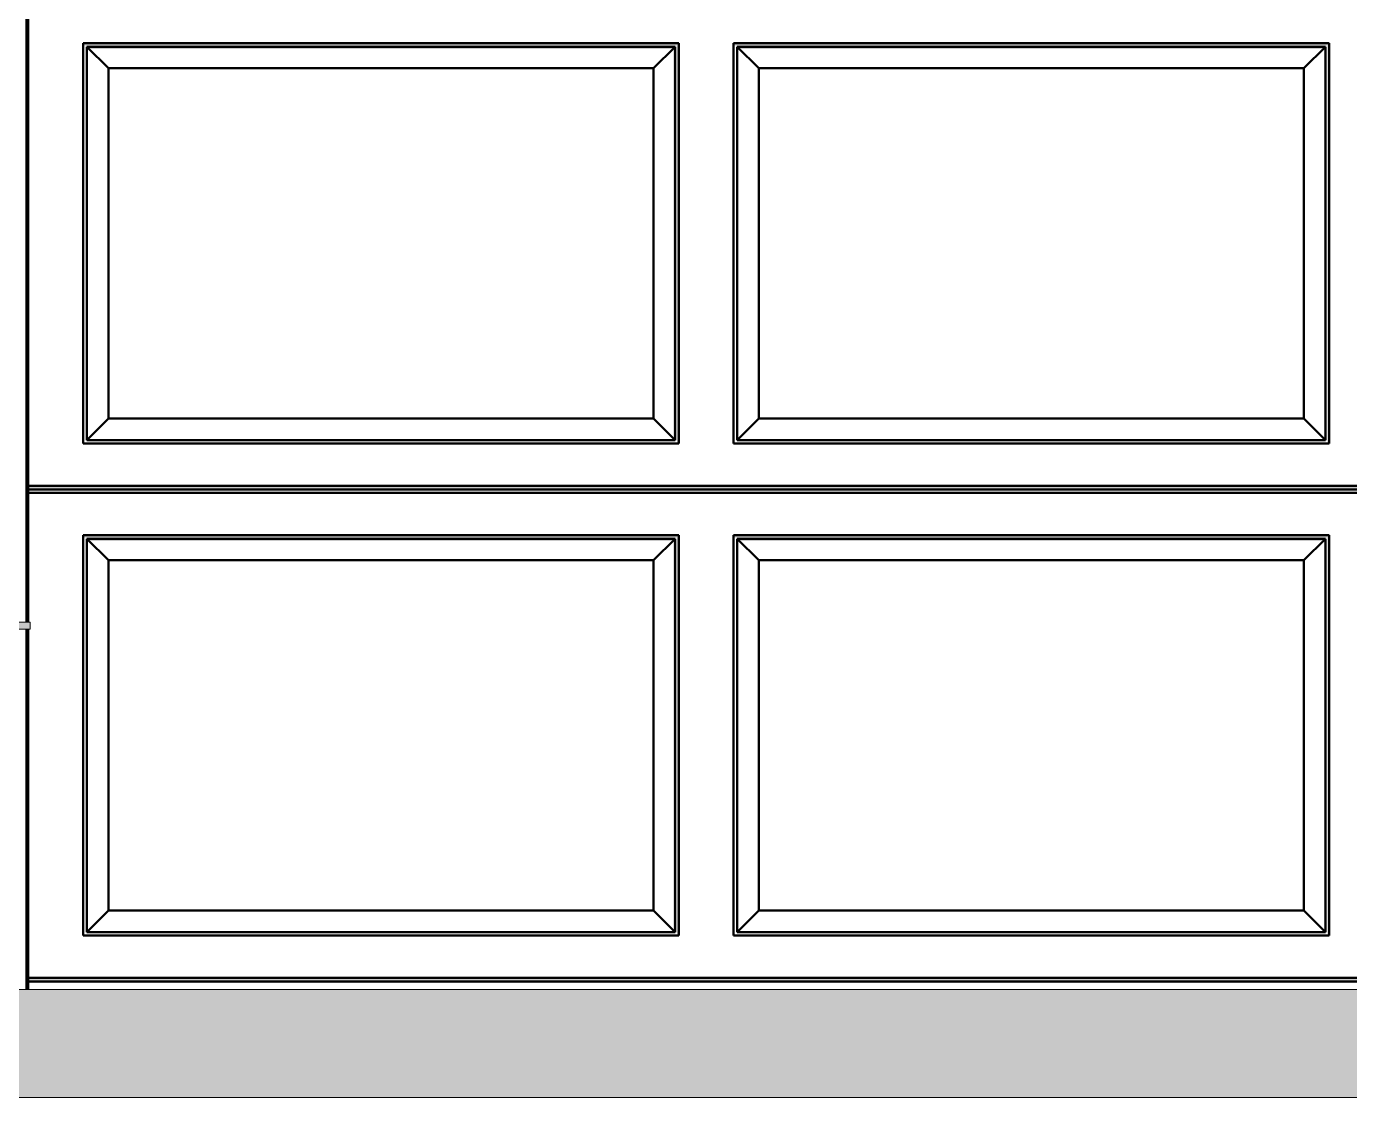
# Model space of a CAD drawing. Header units: millimetres. Extents: x 71293 to 106933, y -21112 to 4088.
# Drawn here: x 86292 to 89966, y -7599 to -4625 of the extents above; entities that cross this region are included whole.
import ezdxf

# ---------------------------------------------------------------- set-up
doc = ezdxf.new("R2010")
doc.units = ezdxf.units.MM
doc.header["$MEASUREMENT"] = 0
doc.linetypes.add('Wipeout_Contour', pattern=[1000, 0, -1000])
doc.layers.add('A - Fasadat', color=7, linetype='Continuous')
doc.layers.add('A - Fasadat_Pen_No__1', color=7, linetype='Continuous', lineweight=5)
doc.layers.add('A - Fasadat_Pen_No__7', color=7, linetype='Continuous', lineweight=5)
for name, color, linetype, lineweight, true_color in [('A - Fasadat_Pen_No__102', 7, 'Continuous', 50, 0xcccccc), ('A - Fasadat_Pen_No__181', 7, 'Continuous', 5, 0xe8e8e8), ('A - Fasadat_Pen_No__81', 7, 'Continuous', 5, 0x6a6a6a), ('A - Fasadat_Pen_No__89', 7, 'Continuous', 5, 0x71cebe)]:
    doc.layers.add(name, color=color, linetype=linetype, lineweight=lineweight, true_color=true_color)

msp = doc.modelspace()

# ---------------------------------------------------------------- hatches: boundary and pattern name
at = {"layer": 'A - Fasadat_Pen_No__81', "linetype": 'Continuous', "lineweight": 0, "true_color": 0xd9d9d9}
msp.add_hatch(color=254, dxfattribs=at).paths.add_polyline_path([(79455.8, -6278.6), (79455.8, -6298.6), (79475.8, -6298.6), (86302, -6298.6), (86302, -6278.6)])

# ---------------------------------------------------------------- linework, layer by layer
at = {"layer": 'A - Fasadat_Pen_No__1', "color": 7, "linetype": 'Continuous', "lineweight": 5, "flags": 128}
msp.add_lwpolyline([(79455.8, -6278.6), (79455.8, -6298.6), (79475.8, -6298.6), (86302, -6298.6), (86302, -6278.6)], close=True, dxfattribs=at)
at = {"layer": 'A - Fasadat_Pen_No__7', "color": 7, "linetype": 'Continuous', "lineweight": 5}
msp.add_line((95838.1, -7598.6), (78175.1, -7598.6), dxfattribs=at)
msp.add_lwpolyline([(79475.8, -6298.6), (79455.8, -6298.6), (79455.8, -6278.6), (86302, -6278.6), (86302, -6298.6), (86282, -6298.6)], dxfattribs=at)

# ---------------------------------------------------------------- wipeouts: each hides what was drawn before it
at = {"color": 254, "linetype": 'Wipeout_Contour', "lineweight": 0, "ltscale": 518815.307107}
msp.add_wipeout([(86292.2, -5892.5), (86295.6, -5892.5), (86295.6, -5887.5), (86297.2, -5887.5), (86297.2, -4578.6), (86292.2, -4578.6)], dxfattribs=at).dxf.layer = 'A - Fasadat'
at = {"color": 254, "linetype": 'Wipeout_Contour', "lineweight": 0, "ltscale": 349613.424931}
msp.add_wipeout([(86459.6, -4680.9), (86519.6, -4740.9), (88033, -4740.9), (88093, -4680.9)], dxfattribs=at).dxf.layer = 'A - Fasadat'
at = {"color": 254, "linetype": 'Wipeout_Contour', "lineweight": 0, "ltscale": 356826.601498}
msp.add_wipeout([(89898.9, -4680.9), (88265.4, -4680.9), (88325.4, -4740.9), (89838.9, -4740.9)], dxfattribs=at).dxf.layer = 'A - Fasadat'
at = {"color": 254, "linetype": 'Wipeout_Contour', "lineweight": 0, "ltscale": 349860.25284}
msp.add_wipeout([(86519.6, -5713), (86459.6, -5773), (88093, -5773), (88033, -5713)], dxfattribs=at).dxf.layer = 'A - Fasadat'
at = {"color": 254, "linetype": 'Wipeout_Contour', "lineweight": 0, "ltscale": 357068.442458}
msp.add_wipeout([(88265.4, -5773), (89898.9, -5773), (89838.9, -5713), (88325.4, -5713)], dxfattribs=at).dxf.layer = 'A - Fasadat'
at = {"color": 254, "linetype": 'Wipeout_Contour', "lineweight": 0, "ltscale": 349950.522445}
msp.add_wipeout([(88093, -6047), (86459.6, -6047), (86519.6, -6107), (88033, -6107)], dxfattribs=at).dxf.layer = 'A - Fasadat'
at = {"color": 254, "linetype": 'Wipeout_Contour', "lineweight": 0, "ltscale": 357156.889957}
msp.add_wipeout([(88265.4, -6047), (88325.4, -6107), (89838.9, -6107), (89898.9, -6047)], dxfattribs=at).dxf.layer = 'A - Fasadat'
at = {"color": 254, "linetype": 'Wipeout_Contour', "lineweight": 0, "ltscale": 350261.533236}
msp.add_wipeout([(86519.6, -7079.1), (86459.6, -7139.1), (88093, -7139.1), (88033, -7079.1)], dxfattribs=at).dxf.layer = 'A - Fasadat'
at = {"color": 254, "linetype": 'Wipeout_Contour', "lineweight": 0, "ltscale": 357461.629893}
msp.add_wipeout([(88265.4, -7139.1), (89898.9, -7139.1), (89838.9, -7079.1), (88325.4, -7079.1)], dxfattribs=at).dxf.layer = 'A - Fasadat'
at = {"color": 254, "linetype": 'Wipeout_Contour', "lineweight": 0, "ltscale": 519606.286361}
msp.add_wipeout([(86292.2, -7298.6), (86295.6, -7298.6), (86295.6, -7276.1), (86295.6, -7276.1), (86295.6, -7273.6), (86292.2, -7273.6)], dxfattribs=at).dxf.layer = 'A - Fasadat'

# ---------------------------------------------------------------- next in the draw order: hatches: boundary and pattern name
at = {"layer": 'A - Fasadat_Pen_No__181', "linetype": 'Continuous', "lineweight": 0, "true_color": 0xededed}
for points in [[(86292.2, -5892.5), (86295.6, -5892.5), (86295.6, -5887.5), (86297.2, -5887.5), (86297.2, -4578.6), (86292.2, -4578.6)], [(86292.2, -6298.6), (86292.2, -7258.6), (86295.6, -7258.6), (86295.6, -7253.6), (86297.2, -7253.6), (86297.2, -6298.6)], [(86292.2, -7298.6), (86295.6, -7298.6), (86295.6, -7276.1), (86295.6, -7276.1), (86295.6, -7273.6), (86292.2, -7273.6)]]:
    msp.add_hatch(color=7, dxfattribs=at).paths.add_polyline_path(points)

# ---------------------------------------------------------------- next in the draw order: wipeouts: each hides what was drawn before it
at = {"color": 254, "linetype": 'Wipeout_Contour', "lineweight": 0, "ltscale": 346595.595403}
msp.add_wipeout([(86459.6, -4680.9), (86459.6, -5773), (86519.6, -5713), (86519.6, -4740.9)], dxfattribs=at).dxf.layer = 'A - Fasadat'
at = {"color": 254, "linetype": 'Wipeout_Contour', "lineweight": 0, "ltscale": 352878.081965}
msp.add_wipeout([(88033, -4740.9), (88033, -5713), (88093, -5773), (88093, -4680.9)], dxfattribs=at).dxf.layer = 'A - Fasadat'
at = {"color": 254, "linetype": 'Wipeout_Contour', "lineweight": 0, "ltscale": 353806.051051}
msp.add_wipeout([(88325.4, -4740.9), (88265.4, -4680.9), (88265.4, -5773), (88325.4, -5713)], dxfattribs=at).dxf.layer = 'A - Fasadat'
at = {"color": 254, "linetype": 'Wipeout_Contour', "lineweight": 0, "ltscale": 360088.992496}
msp.add_wipeout([(89838.9, -4740.9), (89838.9, -5713), (89898.9, -5773), (89898.9, -4680.9)], dxfattribs=at).dxf.layer = 'A - Fasadat'
at = {"color": 254, "linetype": 'Wipeout_Contour', "lineweight": 0, "ltscale": 346968.096549}
msp.add_wipeout([(86459.6, -6047), (86459.6, -7139.1), (86519.6, -7079.1), (86519.6, -6107)], dxfattribs=at).dxf.layer = 'A - Fasadat'
at = {"color": 254, "linetype": 'Wipeout_Contour', "lineweight": 0, "ltscale": 353243.958649}
msp.add_wipeout([(88033, -6107), (88033, -7079.1), (88093, -7139.1), (88093, -6047)], dxfattribs=at).dxf.layer = 'A - Fasadat'
at = {"color": 254, "linetype": 'Wipeout_Contour', "lineweight": 0, "ltscale": 354170.969157}
msp.add_wipeout([(88265.4, -7139.1), (88325.4, -7079.1), (88325.4, -6107), (88265.4, -6047)], dxfattribs=at).dxf.layer = 'A - Fasadat'
at = {"color": 254, "linetype": 'Wipeout_Contour', "lineweight": 0, "ltscale": 360447.550209}
msp.add_wipeout([(89838.9, -6107), (89838.9, -7079.1), (89898.9, -7139.1), (89898.9, -6047)], dxfattribs=at).dxf.layer = 'A - Fasadat'

# ---------------------------------------------------------------- next in the draw order: hatches: boundary and pattern name
at = {"layer": 'A - Fasadat_Pen_No__181', "linetype": 'Continuous', "lineweight": 0, "true_color": 0xededed}
for points in [[(88093, -4680.9), (86459.6, -4680.9), (86465.9, -4687.2), (88086.7, -4687.2)], [(86459.6, -4680.9), (86459.6, -4688), (86465.9, -4687.2)], [(88086.7, -4687.2), (88088.4, -4687.4), (88088.4, -5768.4), (88093, -5773), (88093, -4680.9)], [(88265.4, -4680.9), (88265.4, -4688)], [(88265.4, -4680.9), (88271.8, -4687.2), (89892.6, -4687.2), (89898.9, -4680.9)], [(88265.4, -4680.9), (88265.4, -4688), (88271.8, -4687.2)], [(89892.6, -4687.2), (89894.3, -4687.4), (89894.3, -5768.4), (89898.9, -5773), (89898.9, -4680.9)], [(88088.4, -5768.4), (88088, -5773), (88093, -5773)], [(89894.3, -5768.4), (89893.9, -5773), (89898.9, -5773)], [(86459.6, -6047), (86465.9, -6053.3), (88086.7, -6053.3), (88093, -6047)], [(86459.6, -6047), (86459.6, -6054.1), (86465.9, -6053.3)], [(88086.7, -6053.3), (88088.4, -6053.6), (88088.4, -7134.5), (88093, -7139.1), (88093, -6047)], [(88265.4, -6047), (88265.4, -6054.1)], [(89898.9, -6047), (88265.4, -6047), (88271.8, -6053.3), (89892.6, -6053.3)], [(88271.8, -6053.3), (88265.4, -6047), (88265.4, -6054.1)], [(89892.6, -6053.3), (89894.3, -6053.6), (89894.3, -7134.5), (89898.9, -7139.1), (89898.9, -6047)], [(88088.4, -7134.5), (88088, -7139.1), (88093, -7139.1)], [(89894.3, -7134.5), (89893.9, -7139.1), (89898.9, -7139.1)]]:
    msp.add_hatch(color=7, dxfattribs=at).paths.add_polyline_path(points)

# ---------------------------------------------------------------- next in the draw order: linework, layer by layer
at = {"layer": 'A - Fasadat_Pen_No__102', "color": 254, "linetype": 'Continuous', "lineweight": 50, "true_color": 0xcccccc}
for p, q in [((86449.6, -4670.9), (88103, -4670.9)), ((86449.6, -5783), (86449.6, -4670.9)), ((86459.6, -5773), (86459.6, -4680.9)), ((86459.6, -4680.9), (88093, -4680.9)), ((88093, -4680.9), (88093, -5773)), ((88103, -4670.9), (88103, -5783)), ((88255.4, -4670.9), (89908.9, -4670.9)), ((88255.4, -5783), (88255.4, -4670.9)), ((88265.4, -5773), (88265.4, -4680.9)), ((88265.4, -4680.9), (89898.9, -4680.9)), ((89898.9, -4680.9), (89898.9, -5773)), ((89908.9, -4670.9), (89908.9, -5783)), ((88103, -5783), (86449.6, -5783)), ((88093, -5773), (86459.6, -5773)), ((89908.9, -5783), (88255.4, -5783)), ((89898.9, -5773), (88265.4, -5773)), ((86449.6, -6037), (88103, -6037)), ((86449.6, -7149.1), (86449.6, -6037)), ((86459.6, -7139.1), (86459.6, -6047)), ((86459.6, -6047), (88093, -6047)), ((88093, -6047), (88093, -7139.1)), ((88103, -6037), (88103, -7149.1)), ((88255.4, -6037), (89908.9, -6037)), ((88255.4, -7149.1), (88255.4, -6037)), ((88265.4, -7139.1), (88265.4, -6047)), ((88265.4, -6047), (89898.9, -6047)), ((89898.9, -6047), (89898.9, -7139.1)), ((89908.9, -6037), (89908.9, -7149.1)), ((88103, -7149.1), (86449.6, -7149.1)), ((88093, -7139.1), (86459.6, -7139.1)), ((89908.9, -7149.1), (88255.4, -7149.1)), ((89898.9, -7139.1), (88265.4, -7139.1))]:
    msp.add_line(p, q, dxfattribs=at)

# ---------------------------------------------------------------- next in the draw order: wipeouts: each hides what was drawn before it
at = {"color": 254, "linetype": 'Wipeout_Contour', "lineweight": 0, "ltscale": 349736.12296}
msp.add_wipeout([(86519.6, -4740.9), (86519.6, -5713), (88033, -5713), (88033, -4740.9)], dxfattribs=at).dxf.layer = 'A - Fasadat'
at = {"color": 254, "linetype": 'Wipeout_Contour', "lineweight": 0, "ltscale": 356946.820444}
msp.add_wipeout([(88325.4, -4740.9), (88325.4, -5713), (89838.9, -5713), (89838.9, -4740.9)], dxfattribs=at).dxf.layer = 'A - Fasadat'
at = {"color": 254, "linetype": 'Wipeout_Contour', "lineweight": 0, "ltscale": 691989.453749}
msp.add_wipeout([(86292.2, -5978.6), (86297.2, -5978.6), (86297.2, -5932.5), (86295.6, -5932.5), (86295.6, -5910), (86295.6, -5910), (86295.6, -5907.5), (86292.2, -5907.5)], dxfattribs=at).dxf.layer = 'A - Fasadat'
at = {"color": 254, "linetype": 'Wipeout_Contour', "lineweight": 0, "ltscale": 350105.312099}
msp.add_wipeout([(86519.6, -6107), (86519.6, -7079.1), (88033, -7079.1), (88033, -6107)], dxfattribs=at).dxf.layer = 'A - Fasadat'
at = {"color": 254, "linetype": 'Wipeout_Contour', "lineweight": 0, "ltscale": 357308.558567}
msp.add_wipeout([(88325.4, -7079.1), (89838.9, -7079.1), (89838.9, -6107), (88325.4, -6107)], dxfattribs=at).dxf.layer = 'A - Fasadat'
at = {"color": 254, "linetype": 'Wipeout_Contour', "lineweight": 0, "ltscale": 346394.574238}
msp.add_wipeout([(86292.2, -7258.6), (86292.2, -7259.6), (86295.6, -7259.6), (86295.6, -7258.6)], dxfattribs=at).dxf.layer = 'A - Fasadat'

# ---------------------------------------------------------------- next in the draw order: hatches: boundary and pattern name
at = {"layer": 'A - Fasadat_Pen_No__181', "linetype": 'Continuous', "lineweight": 0, "true_color": 0xededed}
for points in [[(86449.6, -4670.9), (86449.6, -4678), (88098, -4678), (88098, -5783), (88103, -5783), (88103, -4670.9)], [(89908.9, -4670.9), (88255.4, -4670.9), (88255.4, -4678), (89903.9, -4678), (89903.9, -5783), (89908.9, -5783)], [(86292.2, -5978.6), (86297.2, -5978.6), (86297.2, -5932.5), (86295.6, -5932.5), (86295.6, -5910), (86295.6, -5910), (86295.6, -5907.5), (86292.2, -5907.5)], [(86449.6, -6037), (86449.6, -6044.1), (88098, -6044.1), (88098, -7149.1), (88103, -7149.1), (88103, -6037)], [(88255.4, -6037), (88255.4, -6044.1), (89903.9, -6044.1), (89903.9, -7149.1), (89908.9, -7149.1), (89908.9, -6037)], [(86292.2, -7258.6), (86292.2, -7259.6), (86295.6, -7259.6), (86295.6, -7258.6)]]:
    msp.add_hatch(color=7, dxfattribs=at).paths.add_polyline_path(points)

# ---------------------------------------------------------------- next in the draw order: linework, layer by layer
at = {"layer": 'A - Fasadat_Pen_No__102', "color": 254, "linetype": 'Continuous', "lineweight": 50, "true_color": 0xcccccc}
for p, q in [((86459.6, -4680.9), (86519.6, -4740.9)), ((88033, -4740.9), (88093, -4680.9)), ((88265.4, -4680.9), (88325.4, -4740.9)), ((89838.9, -4740.9), (89898.9, -4680.9)), ((86519.6, -4740.9), (88033, -4740.9)), ((86519.6, -5713), (86519.6, -4740.9)), ((88033, -4740.9), (88033, -5713)), ((88325.4, -4740.9), (89838.9, -4740.9)), ((88325.4, -5713), (88325.4, -4740.9)), ((89838.9, -4740.9), (89838.9, -5713)), ((86519.6, -5713), (86459.6, -5773)), ((88033, -5713), (86519.6, -5713)), ((88093, -5773), (88033, -5713)), ((88325.4, -5713), (88265.4, -5773)), ((89838.9, -5713), (88325.4, -5713)), ((89898.9, -5773), (89838.9, -5713)), ((86459.6, -6047), (86519.6, -6107)), ((88033, -6107), (88093, -6047)), ((88265.4, -6047), (88325.4, -6107)), ((89838.9, -6107), (89898.9, -6047)), ((86519.6, -6107), (88033, -6107)), ((86519.6, -7079.1), (86519.6, -6107)), ((88033, -6107), (88033, -7079.1)), ((88325.4, -6107), (89838.9, -6107)), ((88325.4, -7079.1), (88325.4, -6107)), ((89838.9, -6107), (89838.9, -7079.1)), ((86519.6, -7079.1), (86459.6, -7139.1)), ((88033, -7079.1), (86519.6, -7079.1)), ((88093, -7139.1), (88033, -7079.1)), ((88325.4, -7079.1), (88265.4, -7139.1)), ((89838.9, -7079.1), (88325.4, -7079.1)), ((89898.9, -7139.1), (89838.9, -7079.1))]:
    msp.add_line(p, q, dxfattribs=at)

# ---------------------------------------------------------------- next in the draw order: wipeouts: each hides what was drawn before it
at = {"color": 254, "linetype": 'Wipeout_Contour', "lineweight": 0, "ltscale": 357114.04777}
msp.add_wipeout([(86297.2, -5920), (91867.2, -5920), (91867.2, -5910), (86297.2, -5910)], dxfattribs=at).dxf.layer = 'A - Fasadat'
at = {"color": 254, "linetype": 'Wipeout_Contour', "lineweight": 0, "ltscale": 346017.167895}
msp.add_wipeout([(86297.2, -5978.6), (86292.2, -5978.6), (86292.2, -6058.6), (86297.2, -6058.6)], dxfattribs=at).dxf.layer = 'A - Fasadat'
at = {"color": 254, "linetype": 'Wipeout_Contour', "lineweight": 0, "ltscale": 346395.203046}
msp.add_wipeout([(86292.2, -7259.6), (86292.2, -7262.4), (86295.6, -7262.4), (86295.6, -7259.6)], dxfattribs=at).dxf.layer = 'A - Fasadat'

# ---------------------------------------------------------------- next in the draw order: hatches: boundary and pattern name
at = {"layer": 'A - Fasadat_Pen_No__181', "linetype": 'Continuous', "lineweight": 0, "true_color": 0xededed}
for points in [[(86297.2, -5978.6), (86292.2, -5978.6), (86292.2, -6058.6), (86297.2, -6058.6)], [(86297.2, -6058.6), (86292.2, -6058.6), (86292.2, -6278.6), (86297.2, -6278.6)], [(86292.2, -7259.6), (86292.2, -7262.4), (86295.6, -7262.4), (86295.6, -7259.6)]]:
    msp.add_hatch(color=7, dxfattribs=at).paths.add_polyline_path(points)

# ---------------------------------------------------------------- next in the draw order: linework, layer by layer
at = {"layer": 'A - Fasadat_Pen_No__89', "color": 123, "linetype": 'Continuous', "lineweight": 5, "true_color": 0x71cebe}
for p, q in [((86297.2, -5978.6), (86292.2, -5978.6)), ((86297.2, -6058.6), (86292.2, -6058.6))]:
    msp.add_line(p, q, dxfattribs=at)

# ---------------------------------------------------------------- next in the draw order: wipeouts: each hides what was drawn before it
at = {"color": 254, "linetype": 'Wipeout_Contour', "lineweight": 0, "ltscale": 345979.365167}
msp.add_wipeout([(86292.2, -5892.5), (86292.2, -5893.5), (86295.6, -5893.5), (86295.6, -5892.5)], dxfattribs=at).dxf.layer = 'A - Fasadat'

# ---------------------------------------------------------------- next in the draw order: hatches: boundary and pattern name
at = {"layer": 'A - Fasadat_Pen_No__181', "linetype": 'Continuous', "lineweight": 0, "true_color": 0xededed}
msp.add_hatch(color=7, dxfattribs=at).paths.add_polyline_path([(86292.2, -5892.5), (86292.2, -5893.5), (86295.6, -5893.5), (86295.6, -5892.5)])

# ---------------------------------------------------------------- next in the draw order: wipeouts: each hides what was drawn before it
at = {"color": 254, "linetype": 'Wipeout_Contour', "lineweight": 0, "ltscale": 346396.29252}
msp.add_wipeout([(86292.2, -7262.4), (86292.2, -7266.1), (86295.6, -7266.1), (86295.6, -7262.4)], dxfattribs=at).dxf.layer = 'A - Fasadat'

# ---------------------------------------------------------------- next in the draw order: hatches: boundary and pattern name
at = {"layer": 'A - Fasadat_Pen_No__181', "linetype": 'Continuous', "lineweight": 0, "true_color": 0xededed}
msp.add_hatch(color=7, dxfattribs=at).paths.add_polyline_path([(86292.2, -7262.4), (86292.2, -7266.1), (86295.6, -7266.1), (86295.6, -7262.4)])

# ---------------------------------------------------------------- next in the draw order: wipeouts: each hides what was drawn before it
at = {"color": 254, "linetype": 'Wipeout_Contour', "lineweight": 0, "ltscale": 345979.876273}
msp.add_wipeout([(86292.2, -5893.5), (86292.2, -5896.3), (86295.6, -5896.3), (86295.6, -5893.5)], dxfattribs=at).dxf.layer = 'A - Fasadat'

# ---------------------------------------------------------------- next in the draw order: hatches: boundary and pattern name
at = {"layer": 'A - Fasadat_Pen_No__181', "linetype": 'Continuous', "lineweight": 0, "true_color": 0xededed}
msp.add_hatch(color=7, dxfattribs=at).paths.add_polyline_path([(86292.2, -5893.5), (86292.2, -5896.3), (86295.6, -5896.3), (86295.6, -5893.5)])

# ---------------------------------------------------------------- next in the draw order: wipeouts: each hides what was drawn before it
at = {"color": 254, "linetype": 'Wipeout_Contour', "lineweight": 0, "ltscale": 346397.557936}
msp.add_wipeout([(86292.2, -7266.1), (86292.2, -7269.9), (86295.6, -7269.9), (86295.6, -7266.1)], dxfattribs=at).dxf.layer = 'A - Fasadat'

# ---------------------------------------------------------------- next in the draw order: hatches: boundary and pattern name
at = {"layer": 'A - Fasadat_Pen_No__181', "linetype": 'Continuous', "lineweight": 0, "true_color": 0xededed}
msp.add_hatch(color=7, dxfattribs=at).paths.add_polyline_path([(86292.2, -7266.1), (86292.2, -7269.9), (86295.6, -7269.9), (86295.6, -7266.1)])

# ---------------------------------------------------------------- next in the draw order: wipeouts: each hides what was drawn before it
at = {"color": 254, "linetype": 'Wipeout_Contour', "lineweight": 0, "ltscale": 345980.761872}
msp.add_wipeout([(86292.2, -5896.3), (86292.2, -5900), (86295.6, -5900), (86295.6, -5896.3)], dxfattribs=at).dxf.layer = 'A - Fasadat'

# ---------------------------------------------------------------- next in the draw order: hatches: boundary and pattern name
at = {"layer": 'A - Fasadat_Pen_No__181', "linetype": 'Continuous', "lineweight": 0, "true_color": 0xededed}
msp.add_hatch(color=7, dxfattribs=at).paths.add_polyline_path([(86292.2, -5896.3), (86292.2, -5900), (86295.6, -5900), (86295.6, -5896.3)])

# ---------------------------------------------------------------- next in the draw order: wipeouts: each hides what was drawn before it
at = {"color": 254, "linetype": 'Wipeout_Contour', "lineweight": 0, "ltscale": 432999.418281}
msp.add_wipeout([(86292.2, -7272.6), (86295.6, -7272.6), (86295.6, -7270.3), (86295.6, -7269.9), (86292.2, -7269.9)], dxfattribs=at).dxf.layer = 'A - Fasadat'

# ---------------------------------------------------------------- next in the draw order: hatches: boundary and pattern name
at = {"layer": 'A - Fasadat_Pen_No__181', "linetype": 'Continuous', "lineweight": 0, "true_color": 0xededed}
msp.add_hatch(color=7, dxfattribs=at).paths.add_polyline_path([(86292.2, -7272.6), (86295.6, -7272.6), (86295.6, -7270.3), (86295.6, -7269.9), (86292.2, -7269.9)])

# ---------------------------------------------------------------- next in the draw order: wipeouts: each hides what was drawn before it
at = {"color": 254, "linetype": 'Wipeout_Contour', "lineweight": 0, "ltscale": 345981.791895}
msp.add_wipeout([(86292.2, -5900), (86292.2, -5903.8), (86295.6, -5903.8), (86295.6, -5900)], dxfattribs=at).dxf.layer = 'A - Fasadat'

# ---------------------------------------------------------------- next in the draw order: hatches: boundary and pattern name
at = {"layer": 'A - Fasadat_Pen_No__181', "linetype": 'Continuous', "lineweight": 0, "true_color": 0xededed}
msp.add_hatch(color=7, dxfattribs=at).paths.add_polyline_path([(86292.2, -5900), (86292.2, -5903.8), (86295.6, -5903.8), (86295.6, -5900)])

# ---------------------------------------------------------------- next in the draw order: wipeouts: each hides what was drawn before it
at = {"color": 254, "linetype": 'Wipeout_Contour', "lineweight": 0, "ltscale": 346399.291449}
msp.add_wipeout([(86292.2, -7272.6), (86292.2, -7273.6), (86295.6, -7273.6), (86295.6, -7272.6)], dxfattribs=at).dxf.layer = 'A - Fasadat'

# ---------------------------------------------------------------- next in the draw order: hatches: boundary and pattern name
at = {"layer": 'A - Fasadat_Pen_No__181', "linetype": 'Continuous', "lineweight": 0, "true_color": 0xededed}
msp.add_hatch(color=7, dxfattribs=at).paths.add_polyline_path([(86292.2, -7272.6), (86292.2, -7273.6), (86295.6, -7273.6), (86295.6, -7272.6)])

# ---------------------------------------------------------------- next in the draw order: wipeouts: each hides what was drawn before it
at = {"color": 254, "linetype": 'Wipeout_Contour', "lineweight": 0, "ltscale": 432479.477571}
msp.add_wipeout([(86292.2, -5906.5), (86295.6, -5906.5), (86295.6, -5904.2), (86295.6, -5903.8), (86292.2, -5903.8)], dxfattribs=at).dxf.layer = 'A - Fasadat'

# ---------------------------------------------------------------- next in the draw order: hatches: boundary and pattern name
at = {"layer": 'A - Fasadat_Pen_No__181', "linetype": 'Continuous', "lineweight": 0, "true_color": 0xededed}
msp.add_hatch(color=7, dxfattribs=at).paths.add_polyline_path([(86292.2, -5906.5), (86295.6, -5906.5), (86295.6, -5904.2), (86295.6, -5903.8), (86292.2, -5903.8)])

# ---------------------------------------------------------------- next in the draw order: wipeouts: each hides what was drawn before it
at = {"color": 254, "linetype": 'Wipeout_Contour', "lineweight": 0, "ltscale": 346404.790571}
msp.add_wipeout([(86295.6, -7266.1), (86297.2, -7266.1), (86297.2, -7253.6), (86295.6, -7253.6)], dxfattribs=at).dxf.layer = 'A - Fasadat'

# ---------------------------------------------------------------- next in the draw order: wipeouts: each hides what was drawn before it
at = {"color": 254, "linetype": 'Wipeout_Contour', "lineweight": 0, "ltscale": 345983.203872}
msp.add_wipeout([(86292.2, -5906.5), (86292.2, -5907.5), (86295.6, -5907.5), (86295.6, -5906.5)], dxfattribs=at).dxf.layer = 'A - Fasadat'
at = {"color": 254, "linetype": 'Wipeout_Contour', "lineweight": 0, "ltscale": 346408.593732}
msp.add_wipeout([(86297.2, -7266.1), (86295.6, -7266.1), (86295.6, -7276.1), (86297.2, -7276.1)], dxfattribs=at).dxf.layer = 'A - Fasadat'

# ---------------------------------------------------------------- next in the draw order: hatches: boundary and pattern name
at = {"layer": 'A - Fasadat_Pen_No__181', "linetype": 'Continuous', "lineweight": 0, "true_color": 0xededed}
for points in [[(86292.2, -5906.5), (86292.2, -5907.5), (86295.6, -5907.5), (86295.6, -5906.5)], [(86297.2, -7266.1), (86295.6, -7266.1), (86295.6, -7276.1), (86297.2, -7276.1)]]:
    msp.add_hatch(color=7, dxfattribs=at).paths.add_polyline_path(points)

# ---------------------------------------------------------------- next in the draw order: wipeouts: each hides what was drawn before it
at = {"color": 254, "linetype": 'Wipeout_Contour', "lineweight": 0, "ltscale": 345989.546529}
msp.add_wipeout([(86295.6, -5887.5), (86295.6, -5900), (86297.2, -5900), (86297.2, -5887.5)], dxfattribs=at).dxf.layer = 'A - Fasadat'
at = {"color": 254, "linetype": 'Wipeout_Contour', "lineweight": 0, "ltscale": 346414.172222}
msp.add_wipeout([(86295.6, -7276.1), (86295.6, -7298.6), (86297.2, -7298.6), (86297.2, -7276.1)], dxfattribs=at).dxf.layer = 'A - Fasadat'

# ---------------------------------------------------------------- next in the draw order: hatches: boundary and pattern name
at = {"layer": 'A - Fasadat_Pen_No__181', "linetype": 'Continuous', "lineweight": 0, "true_color": 0xededed}
msp.add_hatch(color=7, dxfattribs=at).paths.add_polyline_path([(86295.6, -7276.1), (86295.6, -7298.6), (86297.2, -7298.6), (86297.2, -7276.1)])

# ---------------------------------------------------------------- next in the draw order: wipeouts: each hides what was drawn before it
at = {"color": 254, "linetype": 'Wipeout_Contour', "lineweight": 0, "ltscale": 345992.643539}
msp.add_wipeout([(86297.2, -5900), (86295.6, -5900), (86295.6, -5910), (86297.2, -5910)], dxfattribs=at).dxf.layer = 'A - Fasadat'

# ---------------------------------------------------------------- next in the draw order: hatches: boundary and pattern name
at = {"layer": 'A - Fasadat_Pen_No__181', "linetype": 'Continuous', "lineweight": 0, "true_color": 0xededed}
msp.add_hatch(color=7, dxfattribs=at).paths.add_polyline_path([(86297.2, -5900), (86295.6, -5900), (86295.6, -5910), (86297.2, -5910)])

# ---------------------------------------------------------------- next in the draw order: wipeouts: each hides what was drawn before it
at = {"color": 254, "linetype": 'Wipeout_Contour', "lineweight": 0, "ltscale": 357520.131674}
msp.add_wipeout([(91867.2, -7276.1), (86297.2, -7276.1), (86297.2, -7298.6), (91867.2, -7298.6)], dxfattribs=at).dxf.layer = 'A - Fasadat'

# ---------------------------------------------------------------- next in the draw order: linework, layer by layer
at = {"layer": 'A - Fasadat_Pen_No__7', "color": 7, "linetype": 'Continuous', "lineweight": 5}
msp.add_line((92081.7, -7298.6), (78175.1, -7298.6), dxfattribs=at)

# ---------------------------------------------------------------- next in the draw order: wipeouts: each hides what was drawn before it
at = {"color": 254, "linetype": 'Wipeout_Contour', "lineweight": 0, "ltscale": 432496.674666}
msp.add_wipeout([(86295.6, -5932.5), (86297.2, -5932.5), (86297.2, -5920), (86297.2, -5910), (86295.6, -5910)], dxfattribs=at).dxf.layer = 'A - Fasadat'
at = {"color": 254, "linetype": 'Wipeout_Contour', "lineweight": 0, "ltscale": 357514.802281}
msp.add_wipeout([(91867.2, -7266.1), (86297.2, -7266.1), (86297.2, -7276.1), (91867.2, -7276.1)], dxfattribs=at).dxf.layer = 'A - Fasadat'

# ---------------------------------------------------------------- next in the draw order: hatches: boundary and pattern name
at = {"layer": 'A - Fasadat_Pen_No__181', "linetype": 'Continuous', "lineweight": 0, "true_color": 0xededed}
for points in [[(86295.6, -5932.5), (86297.2, -5932.5), (86297.2, -5920), (86297.2, -5910), (86295.6, -5910)], [(91867.2, -7266.1), (86297.2, -7266.1), (86297.2, -7276.1), (91867.2, -7276.1)], [(91867.2, -7276.1), (86297.2, -7276.1), (86297.2, -7280.3), (91187.6, -7280.3), (91174.6, -7298.6), (91867.2, -7298.6)]]:
    msp.add_hatch(color=7, dxfattribs=at).paths.add_polyline_path(points)
at = {"layer": 'A - Fasadat_Pen_No__81', "linetype": 'Continuous', "lineweight": 0, "true_color": 0xb4b4b4}
msp.add_hatch(color=253, dxfattribs=at).paths.add_polyline_path([(78175.1, -7298.6), (78175.1, -7598.6), (95838.1, -7598.6), (95838.1, -6498.6), (92081.7, -6498.6), (92081.7, -7298.6), (78719.1, -7298.6), (78675.1, -7298.6)])

# ---------------------------------------------------------------- next in the draw order: linework, layer by layer
at = {"layer": 'A - Fasadat_Pen_No__102', "color": 254, "linetype": 'Continuous', "lineweight": 50, "true_color": 0xcccccc}
for p, q in [((86297.2, -5932.5), (86295.6, -5932.5)), ((86292.2, -7298.6), (86292.2, -6298.6)), ((86297.2, -6298.6), (86297.2, -7253.6)), ((86295.6, -7258.6), (86292.2, -7258.6)), ((86295.6, -7253.6), (86295.6, -7266.1)), ((86297.2, -7253.6), (86295.6, -7253.6)), ((86295.6, -7266.1), (86295.6, -7276.1)), ((86297.2, -7266.1), (86295.6, -7266.1)), ((86297.2, -7253.6), (86297.2, -7266.1)), ((86297.2, -7266.1), (86297.2, -7276.1)), ((86297.2, -7266.1), (91867.2, -7266.1)), ((86295.6, -7273.6), (86292.2, -7273.6)), ((86295.6, -7276.1), (86295.6, -7298.6)), ((86297.2, -7276.1), (86295.6, -7276.1)), ((86297.2, -7276.1), (86297.2, -7298.6)), ((86297.2, -7276.1), (91867.2, -7276.1))]:
    msp.add_line(p, q, dxfattribs=at)

# ---------------------------------------------------------------- next in the draw order: wipeouts: each hides what was drawn before it
at = {"color": 254, "linetype": 'Wipeout_Contour', "lineweight": 0, "ltscale": 357111.39729}
msp.add_wipeout([(91867.2, -5900), (86297.2, -5900), (86297.2, -5910), (91867.2, -5910)], dxfattribs=at).dxf.layer = 'A - Fasadat'

# ---------------------------------------------------------------- next in the draw order: hatches: boundary and pattern name
at = {"layer": 'A - Fasadat_Pen_No__181', "linetype": 'Continuous', "lineweight": 0, "true_color": 0xededed}
for points in [[(91867.2, -5900), (86297.2, -5900), (86297.2, -5910), (91867.2, -5910)], [(86297.2, -5911.7), (91788.6, -5911.7), (91796.9, -5920), (91867.2, -5920), (91867.2, -5910), (86297.2, -5910)]]:
    msp.add_hatch(color=7, dxfattribs=at).paths.add_polyline_path(points)

# ---------------------------------------------------------------- next in the draw order: linework, layer by layer
at = {"layer": 'A - Fasadat_Pen_No__102', "color": 254, "linetype": 'Continuous', "lineweight": 50, "true_color": 0xcccccc}
for p, q in [((86292.2, -6278.6), (86292.2, -1798.6)), ((86297.2, -4553.9), (86297.2, -5887.5)), ((86295.6, -5892.5), (86292.2, -5892.5)), ((86295.6, -5907.5), (86292.2, -5907.5)), ((86295.6, -5887.5), (86295.6, -5900)), ((86297.2, -5887.5), (86295.6, -5887.5)), ((86295.6, -5900), (86295.6, -5910)), ((86297.2, -5900), (86295.6, -5900)), ((86295.6, -5910), (86295.6, -5932.5)), ((86297.2, -5910), (86295.6, -5910)), ((86297.2, -5887.5), (86297.2, -5900)), ((86297.2, -5900), (86297.2, -5910)), ((86297.2, -5900), (91867.2, -5900)), ((86297.2, -5910), (86297.2, -5920)), ((86297.2, -5910), (91867.2, -5910)), ((86297.2, -5920), (86297.2, -6278.6)), ((86297.2, -5920), (91867.2, -5920))]:
    msp.add_line(p, q, dxfattribs=at)

doc.saveas('drawing.dxf')
